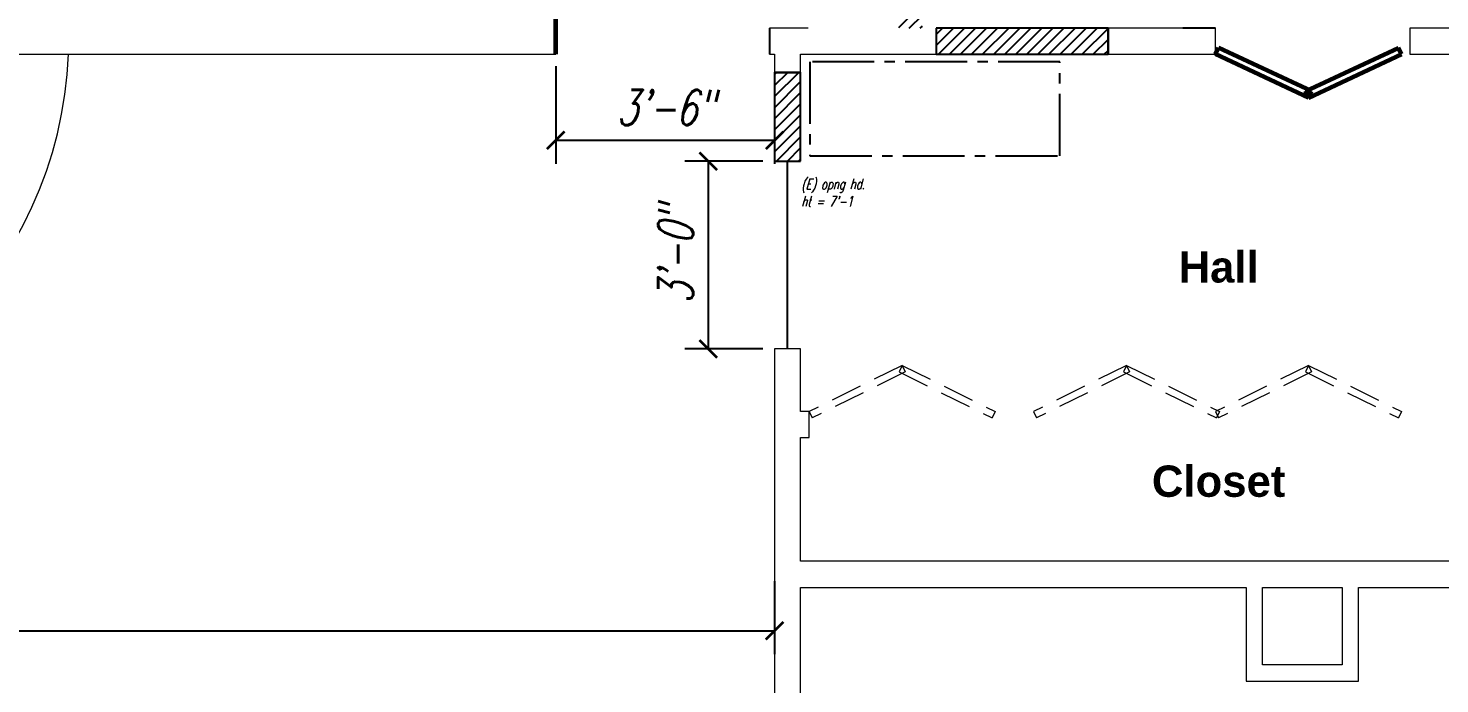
# Model space of a CAD drawing. Extents: x -938 to 746, y -693 to 167.
# Drawn here: x -460 to -189.1, y -291.5 to -165.7 of the extents above; entities that cross this region are included whole.
import ezdxf

# ---------------------------------------------------------------- set-up
doc = ezdxf.new("R2010")
doc.units = 0
doc.header["$LTSCALE"] = 48
doc.header["$MEASUREMENT"] = 0
doc.linetypes.add('CENTER2', pattern=[1.125, 0.75, -0.125, 0.125, -0.125])
doc.linetypes.add('HIDDEN2', pattern=[0.1875, 0.125, -0.0625])
doc.layers.get('Defpoints').update_dxf_attribs({"color": 11})
for name, color, linetype in [('A-Door', 1, 'Continuous'), ('A-DOOR-exs', 30, 'HIDDEN2'), ('A-FLOR', 1, 'Continuous'), ('A-FURN', 1, 'CENTER2'), ('A-Wall-Int', 3, 'Continuous'), ('A-wall-int-exs', 41, 'Continuous'), ('Dim72', 1, 'Continuous'), ('hatch-walls', 165, 'Continuous')]:
    doc.layers.add(name, color=color, linetype=linetype)
doc.layers.add('Text-Room Names', color=11, linetype='Continuous', plot=False)
doc.styles.add('Arial_B', font='arialbd.ttf', dxfattribs={"height": 6})
doc.styles.add('ROMANS', font='romans.shx', dxfattribs={"width": 0.7, "oblique": 15})
doc.dimstyles.new('Dim72', dxfattribs={"dimscale": 72, "dimtxt": 0.09375, "dimasz": 0.046875, "dimexe": 0.0625, "dimexo": 0.03125, "dimgap": 0.03125, "dimtad": 1, "dimdec": 3, "dimzin": 1, "dimdsep": 46, "dimlunit": 4, "dimtxsty": 'ROMANS', "dimblk": 'ARCHTICK', "dimcen": 12, "dimclrd": 256, "dimclre": 256, "dimclrt": 3, "dimadec": 4, "dimazin": 0, "dimtfac": 1, "dimtdec": 3, "dimtmove": 1, "dimatfit": 2, "dimldrblk": 'ARCHTICK', "dimfxl": 1, "dimtolj": 1, "dimtzin": 0, "dimarcsym": 0})

# ---------------------------------------------------------------- blocks, each defined once
blk = doc.blocks.new('_ARCHTICK')
at = {"color": 0, "linetype": 'ByBlock', "ltscale": 48, "const_width": 0.15}
blk.add_lwpolyline([(-0.5, -0.5), (0.5, 0.5)], dxfattribs=at)
blk = doc.blocks.new('DIMBLOCK8-Level 1')
at = {"layer": 'Defpoints', "color": 0, "transparency": 16777216}
for p in [(-358.75, -170.75), (-316.75, -186.41), (-316.75, -187.24)]:
    blk.add_point(p, dxfattribs=at)
at = {"layer": 'Dim72', "lineweight": -2, "transparency": 16777216}
for p, q in [((-358.75, -173), (-358.75, -191.74)), ((-358.75, -187.24), (-316.75, -187.24)), ((-316.75, -188.66), (-316.75, -191.74))]:
    blk.add_line(p, q, dxfattribs=at)
at = {"layer": 'Dim72', "lineweight": -2, "transparency": 16777216, "xscale": 3.375, "yscale": 3.375, "zscale": 3.375, "rotation": 180}
blk.add_blockref('_ARCHTICK', (-358.75, -187.24), dxfattribs=at)
at = {"layer": 'Dim72', "lineweight": -2, "transparency": 16777216, "xscale": 3.375, "yscale": 3.375, "zscale": 3.375}
blk.add_blockref('_ARCHTICK', (-316.75, -187.24), dxfattribs=at)
at = {"layer": 'Dim72', "color": 3, "transparency": 16777216, "insert": (-337.75, -180.97), "char_height": 6.75, "width": 115.4431, "attachment_point": 5, "style": 'ROMANS'}
blk.add_mtext('\\A1;3\'-6"', dxfattribs=at)
blk = doc.blocks.new('DIMBLOCK26-Level 1')
at = {"layer": 'Defpoints', "color": 0, "transparency": 16777216}
for p in [(-650.25, -269.3), (-316.75, -269.55), (-316.75, -281.34)]:
    blk.add_point(p, dxfattribs=at)
at = {"layer": 'Dim72', "lineweight": -2, "transparency": 16777216}
for p, q in [((-650.25, -271.55), (-650.25, -285.84)), ((-316.75, -271.8), (-316.75, -285.84)), ((-650.25, -281.34), (-316.75, -281.34))]:
    blk.add_line(p, q, dxfattribs=at)
at = {"layer": 'Dim72', "lineweight": -2, "transparency": 16777216, "xscale": 3.375, "yscale": 3.375, "zscale": 3.375, "rotation": 180}
blk.add_blockref('_ARCHTICK', (-650.25, -281.34), dxfattribs=at)
at = {"layer": 'Dim72', "lineweight": -2, "transparency": 16777216, "xscale": 3.375, "yscale": 3.375, "zscale": 3.375}
blk.add_blockref('_ARCHTICK', (-316.75, -281.34), dxfattribs=at)
at = {"layer": 'Dim72', "color": 3, "transparency": 16777216, "insert": (-483.5, -271.22), "char_height": 6.75, "width": 140.3626, "attachment_point": 5, "style": 'ROMANS'}
blk.add_mtext('\\A1;27\'-9{\\H1x;\\S1/2;}"%%P', dxfattribs=at)
blk = doc.blocks.new('*D61')
at = {"layer": 'Defpoints', "color": 0, "transparency": 16777216}
for p in [(-316.75, -191.25), (-329.48, -227.25), (-316.75, -227.25)]:
    blk.add_point(p, dxfattribs=at)
at = {"layer": 'Dim72', "lineweight": -2, "transparency": 16777216}
for p, q in [((-319, -191.25), (-333.98, -191.25)), ((-329.48, -191.25), (-329.48, -227.25)), ((-319, -227.25), (-333.98, -227.25))]:
    blk.add_line(p, q, dxfattribs=at)
at = {"layer": 'Dim72', "lineweight": -2, "transparency": 16777216, "xscale": 3.375, "yscale": 3.375, "zscale": 3.375}
for p, rotation in [((-329.48, -191.25), 90), ((-329.48, -227.25), 270)]:
    blk.add_blockref('_ARCHTICK', p, dxfattribs=dict(at, rotation=rotation))
at = {"layer": 'Dim72', "color": 3, "transparency": 16777216, "insert": (-335.75, -209.25), "char_height": 6.75, "attachment_point": 5, "rotation": 90, "style": 'ROMANS'}
blk.add_mtext('\\A1;3\'-0"', dxfattribs=at)

msp = doc.modelspace()

# ---------------------------------------------------------------- hatches: boundary and pattern name
at = {"layer": 'hatch-walls'}
h = msp.add_hatch(dxfattribs=at)
h.set_pattern_fill('ANSI31', color=256, scale=12)
h.paths.add_polyline_path([(-288.375, -116.75), (-292.875, -116.75), (-292.875, -165.75), (-285.75, -165.75), (-285.75, -170.75), (-252.75, -170.75), (-252.75, -165.75), (-288.375, -165.75)])
h = msp.add_hatch(dxfattribs=at)
h.set_pattern_fill('ANSI31', color=256, scale=12)
h.paths.add_polyline_path([(-316.75, -191.25), (-311.75, -191.25), (-311.75, -174.1689), (-316.75, -174.1689)])

# ---------------------------------------------------------------- linework, layer by layer
at = {"layer": 'A-Door', "lineweight": 60}
for p, q in [((-232.1201, -170.75), (-231.5377, -169.5012)), ((-213.697, -177.8204), (-231.5377, -169.5012)), ((-214.8617, -177.8204), (-197.021, -169.5012)), ((-196.4387, -170.75), (-197.021, -169.5012)), ((-214.2794, -179.0693), (-232.1201, -170.75)), ((-214.2794, -179.0693), (-196.4387, -170.75)), ((-214.2794, -179.0693), (-214.8617, -177.8204)), ((-214.2794, -179.0693), (-213.697, -177.8204))]:
    msp.add_line(p, q, dxfattribs=at)
at = {"layer": 'A-DOOR-exs', "lineweight": 9}
for p, q in [((-292.2794, -230.4307), (-310.1201, -239.25)), ((-291.697, -231.6796), (-309.5377, -240.4988)), ((-292.2794, -230.4307), (-292.8617, -231.6796)), ((-292.8617, -231.6796), (-275.021, -240.4988)), ((-292.2794, -230.4307), (-274.4387, -239.25)), ((-292.2794, -230.4307), (-291.697, -231.6796)), ((-249.2206, -230.4307), (-267.0613, -239.25)), ((-248.6383, -231.6796), (-266.479, -240.4988)), ((-249.2206, -230.4307), (-249.803, -231.6796)), ((-249.803, -231.6796), (-231.9623, -240.4988)), ((-249.2206, -230.4307), (-231.3799, -239.25)), ((-249.2206, -230.4307), (-248.6383, -231.6796)), ((-214.2794, -230.4307), (-232.1201, -239.25)), ((-213.697, -231.6796), (-231.5377, -240.4988)), ((-214.2794, -230.4307), (-214.8617, -231.6796)), ((-214.8617, -231.6796), (-197.021, -240.4988)), ((-214.2794, -230.4307), (-196.4387, -239.25)), ((-214.2794, -230.4307), (-213.697, -231.6796)), ((-310.1201, -239.25), (-309.5377, -240.4988)), ((-274.4387, -239.25), (-275.021, -240.4988)), ((-267.0613, -239.25), (-266.479, -240.4988)), ((-232.1201, -239.25), (-231.5377, -240.4988)), ((-231.3799, -239.25), (-231.9623, -240.4988)), ((-196.4387, -239.25), (-197.021, -240.4988))]:
    msp.add_line(p, q, dxfattribs=at)
at = {"layer": 'A-FLOR'}
msp.add_line((-314.25, -227.25), (-314.25, -191.25), dxfattribs=at)
at = {"layer": 'A-FURN', "ltscale": 0.33}
msp.add_lwpolyline([(-309.9842, -190.2069), (-261.9842, -190.2069), (-261.9842, -172.2069), (-309.9842, -172.2069)], close=True, dxfattribs=at)
at = {"layer": 'A-Wall-Int', "lineweight": 60}
msp.add_line((-358.75, -170.75), (-358.75, -162.75), dxfattribs=at)
at = {"layer": 'A-Wall-Int'}
for p, q in [((-317.75, -165.75), (-317.75, -170.75)), ((-252.75, -165.75), (-285.75, -165.75)), ((-285.75, -165.75), (-285.75, -170.75)), ((-252.75, -170.75), (-252.75, -165.75)), ((-233.4206, -165.75), (-238.4206, -165.75)), ((-285.75, -170.75), (-252.75, -170.75)), ((-316.75, -174.1689), (-311.75, -174.1689)), ((-316.75, -174.1689), (-316.75, -191.25)), ((-311.75, -191.25), (-311.75, -174.1689)), ((-316.75, -191.25), (-311.75, -191.25))]:
    msp.add_line(p, q, dxfattribs=at)
at = {"layer": 'A-Wall-Int', "lineweight": 9}
msp.add_line((-232.1201, -170.75), (-232.1201, -165.75), dxfattribs=at)
at = {"layer": 'A-wall-int-exs', "lineweight": 9}
for p, q in [((-310.3342, -165.75), (-317.75, -165.75)), ((-238.4206, -165.75), (-252.75, -165.75)), ((-194.8091, -165.75), (-194.8416, -170.75)), ((-148.75, -165.75), (-194.8091, -165.75)), ((-497.0591, -170.75), (-358.75, -170.75)), ((-317.75, -170.75), (-316.75, -170.75)), ((-316.75, -170.75), (-316.75, -174.227)), ((-311.75, -170.75), (-285.75, -170.75)), ((-311.75, -174.1689), (-311.75, -170.75)), ((-252.75, -170.75), (-232.1201, -170.75)), ((-194.8416, -170.75), (-156.75, -170.75)), ((-316.75, -227.25), (-316.75, -296.75)), ((-311.75, -227.25), (-316.75, -227.25)), ((-311.75, -239.25), (-311.75, -227.25)), ((-310.1201, -239.25), (-311.75, -239.25)), ((-310.1201, -244.25), (-310.1201, -239.25)), ((-311.75, -244.25), (-310.1201, -244.25)), ((-311.75, -268), (-311.75, -244.25)), ((-156.75, -268), (-311.75, -268)), ((-311.75, -273), (-226.25, -273)), ((-311.75, -296.75), (-311.75, -273)), ((-226.25, -273), (-226.25, -291)), ((-223.125, -287.875), (-223.125, -273)), ((-223.125, -273), (-207.8125, -273)), ((-207.8125, -273), (-207.8125, -287.875)), ((-204.6875, -291), (-204.6875, -273)), ((-204.6875, -273), (-129.75, -273)), ((-207.8125, -287.875), (-223.125, -287.875)), ((-226.25, -291), (-204.6875, -291))]:
    msp.add_line(p, q, dxfattribs=at)
at = {"layer": 'A-wall-int-exs'}
for p, q in [((-285.75, -165.75), (-285.75, -170.75)), ((-252.75, -165.75), (-252.75, -170.75)), ((-232.1201, -165.75), (-233.4206, -165.75)), ((-316.75, -174.227), (-311.75, -174.227))]:
    msp.add_line(p, q, dxfattribs=at)
at = {"layer": 'A-wall-int-exs', "lineweight": 9}
msp.add_arc((-530.5435, -167.3847), 78.3658, 270.214602, 357.538792, dxfattribs=at)

# ---------------------------------------------------------------- texts
at = {"layer": 'Defpoints', "insert": (-311.6258, -194.6359), "char_height": 2, "width": 13.786284, "attachment_point": 1, "style": 'ROMANS', "bg_fill": 3, "box_fill_scale": 1.25, "bg_fill_color": 256, "bg_fill_true_color": 13158600, "bg_fill_transparency": 0}
msp.add_mtext("(E) opng hd. ht = 7'-1", dxfattribs=at)
at = {"layer": 'Text-Room Names', "char_height": 6, "width": 37.1175, "attachment_point": 1, "style": 'Arial_B'}
for s, insert in [('\\pxqc;Hall', (-250.0805, -208.5317)), ('\\pxqc;Closet', (-250.0805, -249.6321))]:
    msp.add_mtext(s, dxfattribs=dict(at, insert=insert))

# ---------------------------------------------------------------- dimensions: what is measured, and where the dimension line sits
at = {"layer": 'Dim72'}
dim = msp.add_linear_dim(base=(-316.75, -187.2423), p1=(-358.75, -170.75), p2=(-316.75, -186.4094), dimstyle='Dim72', dxfattribs=at)
dim.commit()
dim.dimension.update_dxf_attribs({"geometry": 'DIMBLOCK8-Level 1', "text_midpoint": (-337.75, -180.9744)})
dim = msp.add_linear_dim(base=(-329.4827, -227.25), p1=(-316.75, -191.25), p2=(-316.75, -227.25), angle=90, dimstyle='Dim72', dxfattribs=at)
dim.commit()
dim.dimension.update_dxf_attribs({"geometry": '*D61', "text_midpoint": (-335.7506, -209.25)})
dim = msp.add_linear_dim(base=(-316.75, -281.3428), p1=(-650.25, -269.3028), p2=(-316.75, -269.5528), text='<>%%P', dimstyle='Dim72', dxfattribs=at)
dim.commit()
dim.dimension.update_dxf_attribs({"geometry": 'DIMBLOCK26-Level 1', "text_midpoint": (-483.5, -271.2178)})

doc.saveas('drawing.dxf')
